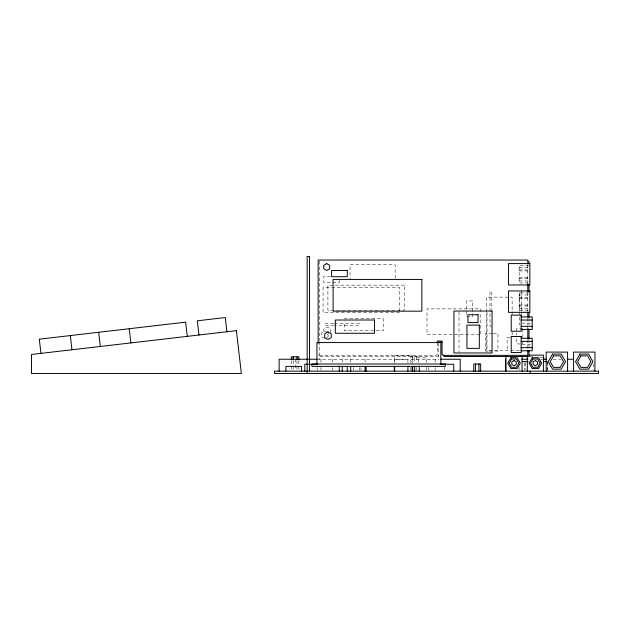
<?xml version="1.0" encoding="UTF-8"?>
<svg xmlns="http://www.w3.org/2000/svg" width="630" height="630" viewBox="0 0 630 630"><rect width="100%" height="100%" fill="white"/><g stroke="black" fill="none" stroke-linecap="round" stroke-linejoin="round"><path stroke-width="0.47" stroke-dasharray="3.15 2.36" d="M438.456 355.336L437.267 356.525L320.528 356.525L318.15 354.147M327.112 334.554L328.75 333.609M528.885 265.592L519.159 265.592L519.159 282.972L528.885 282.972M519.159 267.616L528.885 267.616M519.159 269.939L528.885 269.939M519.159 270.947L528.885 270.947M330.577 276.389L323.725 276.389L323.725 282.571L339.389 282.571L339.389 279.925M519.159 277.617L528.885 277.617M519.159 278.625L528.885 278.625M519.159 280.956L528.885 280.956M528.885 292.958L519.159 292.958L519.159 310.346L528.885 310.346M519.159 294.982L528.885 294.982M519.159 297.305L528.885 297.305M519.159 298.313L528.885 298.313M519.159 304.991L528.885 304.991M519.159 305.999L528.885 305.999M519.159 308.322L528.885 308.322M399.609 312.693L323.064 312.693L323.064 287.611L399.609 287.611L399.609 311.724M344.185 318.764L383.331 318.764L383.331 330.671L344.185 330.671L344.185 321.513M522.081 323.182L530.373 323.182M333.538 323.434L324.915 323.434L324.915 325.261L333.538 325.261M334.498 323.434L359.415 323.434L359.415 325.261L334.498 325.261M491.817 326.127L489.99 326.127L489.99 291.635L491.817 291.635L491.817 309.842M522.829 328.269L516.655 328.269L516.655 335.121M492.306 333.262L485.738 333.262L485.738 351.067L492.306 351.067M493.251 333.262L497.936 333.262L497.936 351.067L493.251 351.067M479.855 334.498L427.006 334.498L427.006 308.881L480.832 308.881L480.832 334.498M509.977 337.467L507.126 337.467L507.126 350.713M522.081 344.523L530.373 344.523M519.482 350.713L486.667 350.69L486.667 297.132L512.127 297.132L512.127 310.763M319.339 355.336L436.078 355.336L437.267 354.147L437.267 342.917M529.539 356.643L533.413 356.643M539.871 357.525L542.8 357.525M317.15 359.234L438.992 359.234M540.682 359.234L542.8 359.234M553.14 359.234L560.842 359.234M327.309 332.38L324.859 330.963L321.591 332.853L321.591 336.625L324.859 338.515L328.128 336.625L328.128 332.853M593.208 363.998L593.208 370.259M547.509 362.573L547.509 370.196M547.368 361.069L547.368 370.235M528.987 318.213L528.987 325.088M528.987 339.357L528.987 350.713M527.798 264.954L527.798 283.618M527.798 292.462L527.798 311.125M527.798 318.008L527.798 324.883M527.798 325.868L527.798 328.813M527.798 339.617L527.798 349.445M525.27 362.904L525.27 370.235M524.759 362.573L524.759 370.196M522.829 329.246L522.829 340.019M522.829 340.995L522.829 343.933L516.655 343.933L516.655 336.097M521.333 290.556L521.333 310.684M521.333 311.637L521.333 314.512M519.498 292.477L519.498 310.684M519.498 311.637L519.498 325.056M519.096 367.337L519.096 370.196M512.127 311.74L512.127 314.661M512.127 332.191L512.127 335.105M487.022 312.015L487.022 351.989M459.018 312.015L459.018 351.989M444.481 366.384L444.481 370.196M438.456 343.169L438.456 359.234M435.133 359.234L435.133 362.904M435.133 367.487L435.133 370.235M428.817 367.337L428.817 370.196M426.62 362.62L426.62 357.887L414.705 357.887L414.705 362.62M426.62 367.361L426.62 370.204M418.375 362.573L418.375 356.856L410.831 356.856L410.831 362.573M416.485 356.856L416.485 362.573M416.485 367.337L416.485 371.149M412.713 356.856L412.713 362.573M412.115 363.352L412.115 355.556L394.317 355.556L394.317 363.352M410.831 367.337L410.831 370.196M407.917 362.573L407.917 359.714L394.663 359.714L394.663 362.573M395.175 278.176L395.175 264.757L350.044 264.757L350.044 279.129M365.077 359.234L365.077 362.904M360.974 367.573L360.974 370.259M359.257 367.573L359.257 370.259M353.446 367.337L353.446 370.196M350.705 359.234L350.705 362.904M342.232 359.234L342.232 362.904M332.703 359.234L332.703 362.904M332.703 367.487L332.703 370.235M330.38 332.664L330.38 328.892L327.112 327.009L323.844 328.892L323.844 332.664M320.954 359.234L320.954 362.904M320.954 367.487L320.954 370.235M319.339 261.237L319.339 340.633M319.339 341.61L319.339 359.234M317.15 367.487L317.15 370.235M298.872 360.667L298.872 370.196M296.982 360.667L296.982 370.196M295.336 359.234L295.336 370.235M293.21 360.667L293.21 370.196M291.328 360.667L291.328 370.196M404.444 285.169L327.899 285.169L327.899 310.251L404.444 310.251L404.444 285.169M472.634 300.904L466.46 300.904L466.46 316.567L472.634 316.567L472.634 300.904"/><path stroke-width="0.94" d="M521.16 316.921L532.216 316.921L532.216 329.443L521.16 329.443M521.16 320.048L532.216 320.048M521.16 326.308L532.216 326.308M521.16 338.263L532.216 338.263L532.216 350.784L521.16 350.784M521.16 341.397L532.216 341.397M438.456 342.232L442.268 342.232M521.16 347.658L532.216 347.658M529.208 355.139L543.414 355.139L543.414 371.149M443.221 355.336L527.798 355.336L527.798 350.422M317.158 359.234L279.145 359.234L279.145 371.149M440.921 359.234L460.215 359.234L460.215 371.149M521.79 359.234L528.003 359.234M543.603 359.234L546.533 359.234M567.575 359.234L573.347 359.234M522.152 361.62L528.003 361.62M543.603 361.62L546.533 361.62M317.236 364.25L304.778 364.25L304.778 371.149M440.331 364.25L453.75 364.25L453.75 371.149M226.918 331.75L225.264 317.551L197.324 320.796L198.978 334.995M187.275 336.357L185.622 322.158L39.312 339.176L40.966 353.375M129.205 328.718L130.859 342.917M98.674 332.27L100.32 346.468M70.316 335.57L71.962 349.768M594.917 371.149L594.948 352.091L573.568 352.091L573.568 371.149M567.583 371.149L567.583 352.091L546.202 352.091L546.202 371.149M543.777 357.525L543.777 359.234M530.177 371.149L530.177 373.527M528.987 261.237L528.987 263.198M528.987 284.815L528.987 291.69M528.987 312.322L528.987 317.229M528.987 329.017L528.987 338.845M528.987 350.634L528.987 356.525L444.41 356.525L442.032 354.147L442.032 341.043L437.267 341.043L437.267 342.917M527.798 263.97L527.798 260.04L318.15 260.04L318.15 343.366M527.798 284.602L527.798 291.477M527.798 312.11L527.798 317.024M527.798 328.813L527.798 338.633M527.318 356.084L527.318 371.149M522.065 356.084L522.065 371.149M505.969 356.084L505.969 371.149M505.575 359.234L505.575 371.149M480.666 371.149L480.666 363.998L473.807 363.998L473.807 371.149M478.95 363.998L478.95 371.149M475.524 363.998L475.524 371.149M440.842 363.998L440.842 342.562L316.961 342.562L316.961 363.998M419.249 365.975L419.249 371.149M414.705 366.408L414.705 371.149M412.713 366.384L412.713 371.149M412.115 366.274L412.115 371.149M407.917 366.384L407.917 371.149M394.663 366.384L394.663 371.149M394.317 366.274L394.317 371.149M366.117 366.684L366.117 371.149M365.077 366.565L365.077 371.149M350.705 366.565L350.705 371.149M347.272 366.384L347.272 371.149M342.232 366.565L342.232 371.149M339.279 365.975L339.279 371.149M309.55 371.149L309.55 256.473L307.164 256.473L307.164 373.527M301.573 371.149L301.573 366.384L285.902 366.384L285.902 371.149M298.872 359.714L298.872 356.856L291.328 356.856L291.328 359.714M296.982 356.856L296.982 359.714M293.21 356.856L293.21 359.714M511.591 359.045L509.253 363.195L511.678 367.298L516.442 367.243L518.781 363.093L516.356 358.99L511.591 359.045M532.933 359.045L530.602 363.195L533.027 367.298L537.792 367.243L540.13 363.093L537.697 358.99L532.933 359.045M510.891 357.722L507.756 363.14L510.891 368.566L517.151 368.566L520.278 363.14L517.151 357.722L510.891 357.722M532.232 357.722L529.106 363.14L532.232 368.566L538.492 368.566L541.627 363.14L538.492 357.722L532.232 357.722M552.549 354.091L548.202 361.62L552.549 369.148L561.235 369.148L565.582 361.62L561.235 354.091L552.549 354.091M553.557 355.84L550.218 361.62L553.557 367.392L560.227 367.392L563.559 361.62L560.227 355.84L553.557 355.84M579.915 354.091L575.568 361.62L579.915 369.148L588.601 369.148L592.948 361.62L588.601 354.091L579.915 354.091M580.923 355.84L577.592 361.62L580.923 367.392L587.593 367.392L590.932 361.62L587.593 355.84L580.923 355.84M326.71 263.623L323.733 265.34L323.733 268.766L326.71 270.483L329.679 268.766L329.679 265.34L326.71 263.623M328.002 331.9L324.733 333.79L324.733 337.562L328.002 339.444L331.27 337.562L331.27 333.79L328.002 331.9M514.017 360.588L511.804 361.864L511.804 364.423L514.017 365.699L516.23 364.423L516.23 361.864L514.017 360.588M535.366 360.588L533.153 361.864L533.153 364.423L535.366 365.699L537.579 364.423L537.579 361.864L535.366 360.588M236.384 330.648L31.5 354.469L31.5 373.527L241.369 373.527L236.384 330.648M529.854 263.592L508.473 263.592L508.473 284.973L529.854 284.973L529.854 263.592M347.287 270.53L331.624 270.53L331.624 276.704L347.287 276.704L347.287 270.53M421.872 279.421L333.097 279.421L333.097 311.173L421.872 311.173L421.872 279.421M529.854 290.958L508.473 290.958L508.473 312.346L529.854 312.346L529.854 290.958M492.046 311.039L453.931 311.039L453.931 352.965L492.046 352.965L492.046 311.039M478.028 314.764L467.925 314.764L467.925 322.576L478.028 322.576L478.028 314.764M521.16 315.134L511.213 315.134L511.213 331.23L521.16 331.23L521.16 315.134M374.472 320.009L335.325 320.009L335.325 333.27L374.472 333.27L374.472 320.009M479.32 325.127L466.932 325.127L466.932 348.382L479.32 348.382L479.32 325.127M521.16 336.475L511.213 336.475L511.213 352.572L521.16 352.572L521.16 336.475M445.339 363.998L311.929 363.998L311.929 366.384L445.339 366.384L445.339 363.998M598.5 371.149L274.499 371.149L274.499 373.527L598.5 373.527L598.5 371.149"/></g></svg>
